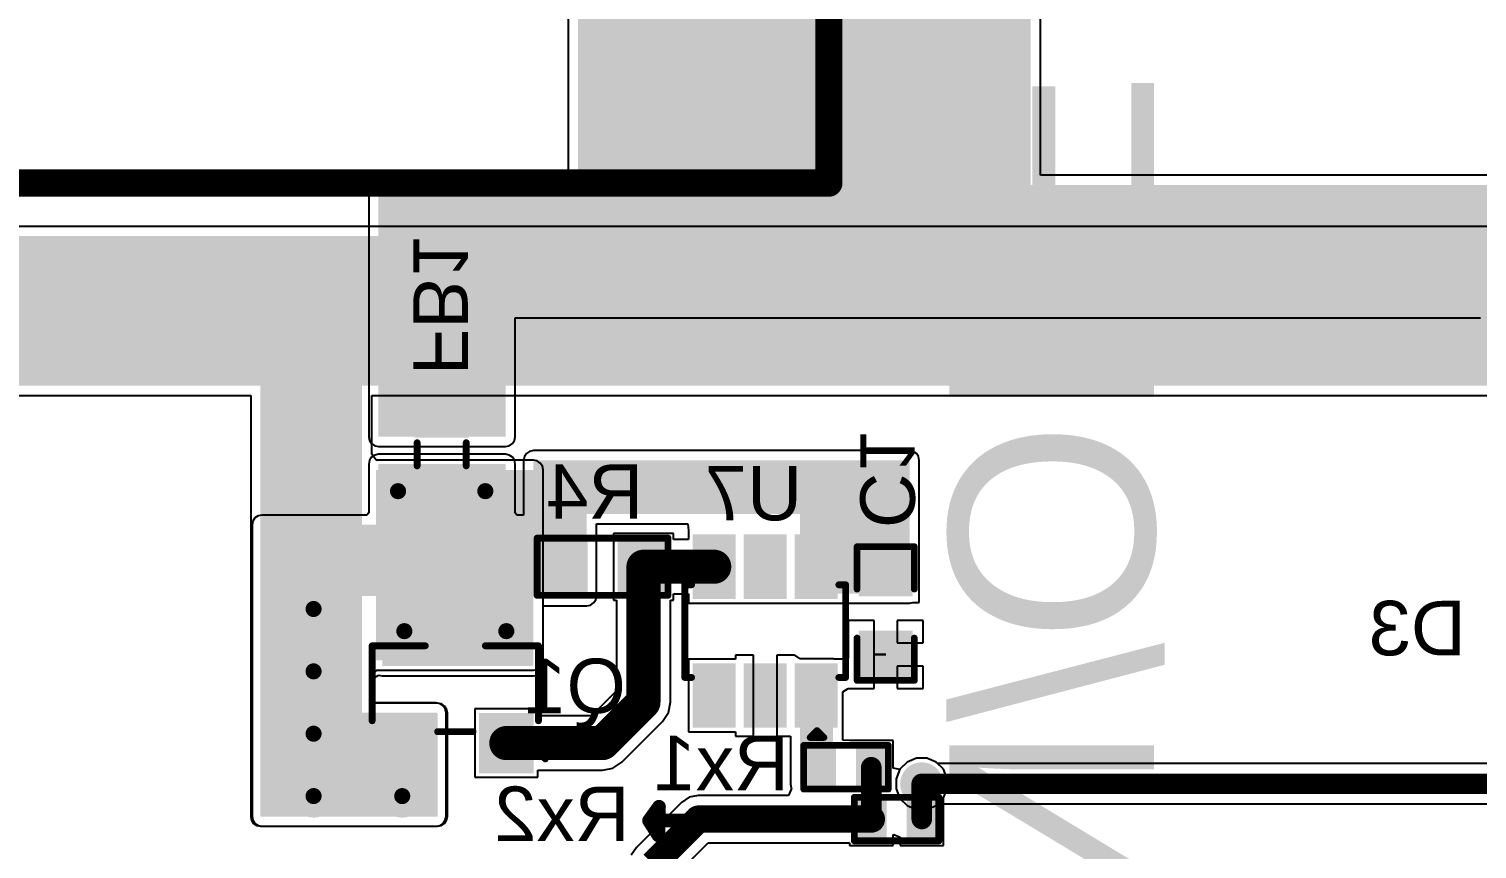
# Model space of a CAD drawing. Header units: millimetres. Extents: x -8 to 110, y -24 to 86.
# Drawn here: x 25.61 to 52.59, y -5.79 to 9.49 of the extents above; entities that cross this region are included whole.
import ezdxf

# ---------------------------------------------------------------- set-up
doc = ezdxf.new("R2010")
doc.units = ezdxf.units.MM
for name, color, linetype in [('BottomLayer', 5, 'Continuous'), ('BottomOverlay', 54, 'Continuous'), ('BottomPaste', 16, 'Continuous'), ('BottomSolder', 6, 'Continuous'), ('TopLayer', 1, 'Continuous'), ('TopSolder', 216, 'Continuous'), ('ViaHoleLayer', 16, 'Continuous')]:
    doc.layers.add(name, color=color, linetype=linetype)
doc.styles.add('Arial', font='', dxfattribs={"height": 0.2})
doc.styles.get('Arial').set_extended_font_data('Arial')

# ---------------------------------------------------------------- blocks, each defined once
blk = doc.blocks.new('R___0402_B_1')
at = {"layer": 'BottomLayer'}
for points in [[(-0.2412999999999999, 0.3174999999999999), (-0.2413000000000001, -0.3175), (-0.6985, -0.3174999999999999), (-0.6985, 0.3175)], [(0.6985, 0.3174999999999999), (0.6985, -0.3175), (0.2412999999999999, -0.3174999999999999), (0.2413000000000001, 0.3175)]]:
    blk.add_hatch(color=5, dxfattribs=at).paths.add_polyline_path(points)
at = {"layer": 'BottomPaste'}
for points in [[(-0.2412999999999999, 0.3174999999999999), (-0.2413000000000001, -0.3175), (-0.6985, -0.3174999999999999), (-0.6985, 0.3175)], [(0.6985, 0.3174999999999999), (0.6985, -0.3175), (0.2412999999999999, -0.3174999999999999), (0.2413000000000001, 0.3175)]]:
    blk.add_hatch(color=16, dxfattribs=at).paths.add_polyline_path(points)
at = {"layer": 'BottomSolder'}
for points in [[(-0.1862988399999999, 0.3725011599999999), (-0.18629884, -0.3725011600000001), (-0.75350116, -0.3725011599999999), (-0.75350116, 0.3725011600000001)], [(0.75350116, 0.3725011599999999), (0.75350116, -0.3725011600000001), (0.1862988399999999, -0.3725011599999999), (0.18629884, 0.3725011600000001)]]:
    blk.add_hatch(color=6, dxfattribs=at).paths.add_polyline_path(points)
at = {"layer": 'BottomOverlay'}
for points, const_width in [([(-0.7874, 0.4064), (0.7874, 0.4064)], 0.127), ([(-0.7874, -0.4064), (-0.7874, 0.4064)], 0.127), ([(-0.8128, 0.4318), (0.8128, 0.4318)], 0.0032258), ([(0.7874, -0.4064), (0.7874, 0.4064)], 0.127), ([(-0.7874, -0.4064), (0.7874, -0.4064)], 0.127)]:
    blk.add_lwpolyline(points, dxfattribs=dict(at, const_width=const_width))
for points, const_width in [([(-0.8191499999999999, 0.4064, 1), (-0.7556499999999999, 0.4064, 1)], 0.0635), ([(-0.8191499999999999, 0.4064, 1), (-0.7556499999999999, 0.4064, 1)], 0.0635), ([(-0.81360518, 0.4318, 1), (-0.8119948199999999, 0.4318, 1)], 0.0016129), ([(0.7556499999999999, 0.4064, 1), (0.8191499999999999, 0.4064, 1)], 0.0635), ([(0.7556499999999999, 0.4064, 1), (0.8191499999999999, 0.4064, 1)], 0.0635), ([(0.8119948199999999, 0.4318, 1), (0.81360518, 0.4318, 1)], 0.0016129), ([(-0.8191499999999999, -0.4064, 1), (-0.7556499999999999, -0.4064, 1)], 0.0635), ([(-0.8191499999999999, -0.4064, 1), (-0.7556499999999999, -0.4064, 1)], 0.0635), ([(0.7556499999999999, -0.4064, 1), (0.8191499999999999, -0.4064, 1)], 0.0635), ([(0.7556499999999999, -0.4064, 1), (0.8191499999999999, -0.4064, 1)], 0.0635)]:
    blk.add_lwpolyline(points, format="xyb", close=True, dxfattribs=dict(at, const_width=const_width))
blk = doc.blocks.new('R___0402_B_2')
at = {"layer": 'BottomLayer'}
for points in [[(-0.2413, 0.3175), (-0.2412999999999999, -0.3175), (-0.6985, -0.3175), (-0.6985, 0.3175)], [(0.6985, 0.3175), (0.6985, -0.3175), (0.2413, -0.3175), (0.2412999999999999, 0.3175)]]:
    blk.add_hatch(color=5, dxfattribs=at).paths.add_polyline_path(points)
at = {"layer": 'BottomPaste'}
for points in [[(-0.2413, 0.3175), (-0.2412999999999999, -0.3175), (-0.6985, -0.3175), (-0.6985, 0.3175)], [(0.6985, 0.3175), (0.6985, -0.3175), (0.2413, -0.3175), (0.2412999999999999, 0.3175)]]:
    blk.add_hatch(color=16, dxfattribs=at).paths.add_polyline_path(points)
at = {"layer": 'BottomSolder'}
for points in [[(-0.18629884, 0.37250116), (-0.1862988399999999, -0.37250116), (-0.75350116, -0.37250116), (-0.75350116, 0.37250116)], [(0.75350116, 0.37250116), (0.75350116, -0.37250116), (0.18629884, -0.37250116), (0.1862988399999999, 0.37250116)]]:
    blk.add_hatch(color=6, dxfattribs=at).paths.add_polyline_path(points)
at = {"layer": 'BottomOverlay'}
for points, const_width in [([(0.7874, 0.4064), (-0.7874, 0.4064)], 0.127), ([(-0.7874, 0.4064), (-0.7874, -0.4064)], 0.127), ([(0.8128, 0.4318), (-0.8128, 0.4318)], 0.0032258), ([(0.7874, 0.4064), (0.7874, -0.4064)], 0.127), ([(0.7874, -0.4064), (-0.7874, -0.4064)], 0.127)]:
    blk.add_lwpolyline(points, dxfattribs=dict(at, const_width=const_width))
for points, const_width in [([(-0.8191499999999999, 0.4064, 1), (-0.7556499999999999, 0.4064, 1)], 0.0635), ([(-0.8191499999999999, 0.4064, 1), (-0.7556499999999999, 0.4064, 1)], 0.0635), ([(-0.81360518, 0.4318, 1), (-0.8119948199999999, 0.4318, 1)], 0.0016129), ([(0.7556499999999999, 0.4064, 1), (0.8191499999999999, 0.4064, 1)], 0.0635), ([(0.7556499999999999, 0.4064, 1), (0.8191499999999999, 0.4064, 1)], 0.0635), ([(0.8119948199999999, 0.4318, 1), (0.81360518, 0.4318, 1)], 0.0016129), ([(-0.8191499999999999, -0.4064, 1), (-0.7556499999999999, -0.4064, 1)], 0.0635), ([(-0.8191499999999999, -0.4064, 1), (-0.7556499999999999, -0.4064, 1)], 0.0635), ([(0.7556499999999999, -0.4064, 1), (0.8191499999999999, -0.4064, 1)], 0.0635), ([(0.7556499999999999, -0.4064, 1), (0.8191499999999999, -0.4064, 1)], 0.0635)]:
    blk.add_lwpolyline(points, format="xyb", close=True, dxfattribs=dict(at, const_width=const_width))
blk = doc.blocks.new('TSOT_23_6_B_3')
at = {"layer": 'BottomLayer'}
for points in [[(-1.70000041, 1.25000004), (-0.69999987, 1.25000004), (-0.69999987, 0.65000124), (-1.70000041, 0.65000124)], [(0.69999987, 1.25000004), (1.70000041, 1.25000004), (1.70000041, 0.65000124), (0.69999987, 0.65000124)], [(-1.70000041, 0.2999994), (-0.69999987, 0.2999994), (-0.69999987, -0.2999994), (-1.70000041, -0.2999994)], [(0.69999987, 0.2999994), (1.70000041, 0.2999994), (1.70000041, -0.2999994), (0.69999987, -0.2999994)], [(-1.70000041, -0.65000124), (-0.69999987, -0.65000124), (-0.69999987, -1.25000004), (-1.70000041, -1.25000004)], [(0.69999987, -0.65000124), (1.70000041, -0.65000124), (1.70000041, -1.25000004), (0.69999987, -1.25000004)]]:
    blk.add_hatch(color=5, dxfattribs=at).paths.add_polyline_path(points)
at = {"layer": 'BottomPaste'}
for points in [[(-1.70000041, 1.25000004), (-0.69999987, 1.25000004), (-0.69999987, 0.65000124), (-1.70000041, 0.65000124)], [(0.69999987, 1.25000004), (1.70000041, 1.25000004), (1.70000041, 0.65000124), (0.69999987, 0.65000124)], [(-1.70000041, 0.2999994), (-0.69999987, 0.2999994), (-0.69999987, -0.2999994), (-1.70000041, -0.2999994)], [(0.69999987, 0.2999994), (1.70000041, 0.2999994), (1.70000041, -0.2999994), (0.69999987, -0.2999994)], [(-1.70000041, -0.65000124), (-0.69999987, -0.65000124), (-0.69999987, -1.25000004), (-1.70000041, -1.25000004)], [(0.69999987, -0.65000124), (1.70000041, -0.65000124), (1.70000041, -1.25000004), (0.69999987, -1.25000004)]]:
    blk.add_hatch(color=16, dxfattribs=at).paths.add_polyline_path(points)
at = {"layer": 'BottomSolder'}
for points in [[(-1.80160041, 1.35160004), (-0.5983998700000001, 1.35160004), (-0.5983998700000001, 0.54840124), (-1.80160041, 0.54840124)], [(0.5983998700000001, 1.35160004), (1.80160041, 1.35160004), (1.80160041, 0.54840124), (0.5983998700000001, 0.54840124)], [(-1.80160041, 0.4015993999999999), (-0.5983998700000001, 0.4015993999999999), (-0.5983998700000001, -0.4015993999999999), (-1.80160041, -0.4015993999999999)], [(0.5983998700000001, 0.4015993999999999), (1.80160041, 0.4015993999999999), (1.80160041, -0.4015993999999999), (0.5983998700000001, -0.4015993999999999)], [(-1.80160041, -0.54840124), (-0.5983998700000001, -0.54840124), (-0.5983998700000001, -1.35160004), (-1.80160041, -1.35160004)], [(0.5983998700000001, -0.54840124), (1.80160041, -0.54840124), (1.80160041, -1.35160004), (0.5983998700000001, -1.35160004)]]:
    blk.add_hatch(color=6, dxfattribs=at).paths.add_polyline_path(points)
at = {"layer": 'BottomOverlay', "const_width": 0.127}
for points in [[(-0.8636, 1.4986), (-0.8636, 1.3716)], [(-0.8636, 1.4986), (0.8636, 1.4986)], [(0.8636, 1.4986), (0.8636, 1.3716)], [(-1.9812, -0.8382), (-1.9812, -1.0922)], [(-1.9812, -0.8382), (-1.8542, -0.9652)], [(-1.8542, -0.9652), (-1.9812, -1.0922)], [(-0.8636, -1.3716), (-0.8636, -1.4986)], [(0.8636, -1.3716), (0.8636, -1.4986)], [(-0.8636, -1.4986), (0.8636, -1.4986)]]:
    blk.add_lwpolyline(points, dxfattribs=at)
at = {"layer": 'BottomOverlay', "const_width": 0.0635}
for points in [[(-0.8953499999999999, 1.4986, 1), (-0.83185, 1.4986, 1)], [(-0.8953499999999999, 1.4986, 1), (-0.83185, 1.4986, 1)], [(-0.8953499999999999, 1.3716, 1), (-0.83185, 1.3716, 1)], [(0.83185, 1.4986, 1), (0.8953499999999999, 1.4986, 1)], [(0.83185, 1.4986, 1), (0.8953499999999999, 1.4986, 1)], [(0.83185, 1.3716, 1), (0.8953499999999999, 1.3716, 1)], [(-2.01295, -0.8382, 1), (-1.94945, -0.8382, 1)], [(-2.01295, -0.8382, 1), (-1.94945, -0.8382, 1)], [(-2.01295, -1.0922, 1), (-1.94945, -1.0922, 1)], [(-2.01295, -1.0922, 1), (-1.94945, -1.0922, 1)], [(-1.88595, -0.9652, 1), (-1.82245, -0.9652, 1)], [(-1.88595, -0.9652, 1), (-1.82245, -0.9652, 1)], [(-0.8953499999999999, -1.3716, 1), (-0.83185, -1.3716, 1)], [(0.83185, -1.3716, 1), (0.8953499999999999, -1.3716, 1)], [(-0.8953499999999999, -1.4986, 1), (-0.83185, -1.4986, 1)], [(-0.8953499999999999, -1.4986, 1), (-0.83185, -1.4986, 1)], [(0.83185, -1.4986, 1), (0.8953499999999999, -1.4986, 1)], [(0.83185, -1.4986, 1), (0.8953499999999999, -1.4986, 1)]]:
    blk.add_lwpolyline(points, format="xyb", close=True, dxfattribs=at)
blk = doc.blocks.new('R___0603_B_19')
at = {"layer": 'BottomLayer'}
for points in [[(-1.143, -0.4445), (-1.143, 0.4445), (-0.3809999999999999, 0.4445), (-0.3809999999999999, -0.4445)], [(0.3809999999999999, -0.4445), (0.3809999999999999, 0.4445), (1.143, 0.4445), (1.143, -0.4445)]]:
    blk.add_hatch(color=5, dxfattribs=at).paths.add_polyline_path(points)
at = {"layer": 'BottomPaste'}
for points in [[(-1.143, -0.4445), (-1.143, 0.4445), (-0.3809999999999999, 0.4445), (-0.3809999999999999, -0.4445)], [(0.3809999999999999, -0.4445), (0.3809999999999999, 0.4445), (1.143, 0.4445), (1.143, -0.4445)]]:
    blk.add_hatch(color=16, dxfattribs=at).paths.add_polyline_path(points)
at = {"layer": 'BottomSolder'}
for points in [[(-1.2446, -0.5460999999999999), (-1.2446, 0.5460999999999999), (-0.2794, 0.5460999999999999), (-0.2794, -0.5460999999999999)], [(0.2794, -0.5460999999999999), (0.2794, 0.5460999999999999), (1.2446, 0.5460999999999999), (1.2446, -0.5460999999999999)]]:
    blk.add_hatch(color=6, dxfattribs=at).paths.add_polyline_path(points)
at = {"layer": 'BottomOverlay', "const_width": 0.127}
for points in [[(1.2192, 0.5334), (-1.2192, 0.5334)], [(-1.2192, 0.5334), (-1.2192, -0.5334)], [(1.2192, 0.5334), (1.2192, -0.5334)], [(1.2192, -0.5334), (-1.2192, -0.5334)]]:
    blk.add_lwpolyline(points, dxfattribs=at)
at = {"layer": 'BottomOverlay', "const_width": 0.0635}
for points in [[(-1.25095, 0.5334, 1), (-1.18745, 0.5334, 1)], [(-1.25095, 0.5334, 1), (-1.18745, 0.5334, 1)], [(1.18745, 0.5334, 1), (1.25095, 0.5334, 1)], [(1.18745, 0.5334, 1), (1.25095, 0.5334, 1)], [(-1.25095, -0.5334, 1), (-1.18745, -0.5334, 1)], [(-1.25095, -0.5334, 1), (-1.18745, -0.5334, 1)], [(1.18745, -0.5334, 1), (1.25095, -0.5334, 1)], [(1.18745, -0.5334, 1), (1.25095, -0.5334, 1)]]:
    blk.add_lwpolyline(points, format="xyb", close=True, dxfattribs=at)
blk = doc.blocks.new('SOT_23_B_24')
at = {"layer": 'BottomLayer'}
for points in [[(-1.36000109, 1.46000089), (-0.54000019, 1.46000089), (-0.54000019, 0.54000019), (-1.36000109, 0.54000019)], [(0.54000019, 1.46000089), (1.36000109, 1.46000089), (1.36000109, 0.54000019), (0.54000019, 0.54000019)], [(-0.41000045, -0.54000019), (0.41000045, -0.54000019), (0.41000045, -1.46000089), (-0.41000045, -1.46000089)]]:
    blk.add_hatch(color=5, dxfattribs=at).paths.add_polyline_path(points)
at = {"layer": 'BottomPaste'}
for points in [[(-1.36000109, 1.46000089), (-0.54000019, 1.46000089), (-0.54000019, 0.54000019), (-1.36000109, 0.54000019)], [(0.54000019, 1.46000089), (1.36000109, 1.46000089), (1.36000109, 0.54000019), (0.54000019, 0.54000019)], [(-0.41000045, -0.54000019), (0.41000045, -0.54000019), (0.41000045, -1.46000089), (-0.41000045, -1.46000089)]]:
    blk.add_hatch(color=16, dxfattribs=at).paths.add_polyline_path(points)
at = {"layer": 'BottomSolder'}
for points in [[(-1.46160109, 1.56160089), (-0.43840019, 1.56160089), (-0.43840019, 0.43840019), (-1.46160109, 0.43840019)], [(0.43840019, 1.56160089), (1.46160109, 1.56160089), (1.46160109, 0.43840019), (0.43840019, 0.43840019)], [(-0.51160045, -0.43840019), (0.51160045, -0.43840019), (0.51160045, -1.56160089), (-0.51160045, -1.56160089)]]:
    blk.add_hatch(color=6, dxfattribs=at).paths.add_polyline_path(points)
at = {"layer": 'BottomOverlay', "const_width": 0.127}
for points in [[(-1.5494, 1.1684), (-1.6764, 1.2954)], [(-1.6764, 1.2954), (-1.6764, 1.0414)], [(-1.5494, 1.1684), (-1.6764, 1.0414)], [(0.3302, 0.7874), (-0.3302, 0.7874)], [(-1.5494, 0.5841999999999999), (-1.5494, -0.8128)], [(1.5494, 0.5841999999999999), (1.5494, -0.8128)], [(-0.5588, -0.8128), (-1.5494, -0.8128)], [(1.5494, -0.8128), (0.5588, -0.8128)]]:
    blk.add_lwpolyline(points, dxfattribs=at)
at = {"layer": 'BottomOverlay', "const_width": 0.0635}
for points in [[(-1.70815, 1.2954, 1), (-1.64465, 1.2954, 1)], [(-1.70815, 1.2954, 1), (-1.64465, 1.2954, 1)], [(-1.70815, 1.0414, 1), (-1.64465, 1.0414, 1)], [(-1.70815, 1.0414, 1), (-1.64465, 1.0414, 1)], [(-1.58115, 1.1684, 1), (-1.51765, 1.1684, 1)], [(-1.58115, 1.1684, 1), (-1.51765, 1.1684, 1)], [(-0.36195, 0.7874, 1), (-0.29845, 0.7874, 1)], [(0.29845, 0.7874, 1), (0.36195, 0.7874, 1)], [(-1.58115, 0.5841999999999999, 1), (-1.51765, 0.5841999999999999, 1)], [(1.51765, 0.5841999999999999, 1), (1.58115, 0.5841999999999999, 1)], [(-1.58115, -0.8128, 1), (-1.51765, -0.8128, 1)], [(-1.58115, -0.8128, 1), (-1.51765, -0.8128, 1)], [(-0.5905499999999999, -0.8128, 1), (-0.52705, -0.8128, 1)], [(0.52705, -0.8128, 1), (0.5905499999999999, -0.8128, 1)], [(1.51765, -0.8128, 1), (1.58115, -0.8128, 1)], [(1.51765, -0.8128, 1), (1.58115, -0.8128, 1)]]:
    blk.add_lwpolyline(points, format="xyb", close=True, dxfattribs=at)
blk = doc.blocks.new('IND_0603__1608_M_______B_37')
at = {"layer": 'BottomLayer'}
for points in [[(-0.999998, 0.4000004699999999), (-0.3999992, 0.4000004699999999), (-0.3999992, -0.4000004699999999), (-0.999998, -0.4000004699999999)], [(0.40000174, 0.4000004699999999), (1.00000054, 0.4000004699999999), (1.00000054, -0.4000004699999999), (0.40000174, -0.4000004699999999)]]:
    blk.add_hatch(color=5, dxfattribs=at).paths.add_polyline_path(points)
at = {"layer": 'BottomPaste'}
for points in [[(-0.999998, 0.4000004699999999), (-0.3999992, 0.4000004699999999), (-0.3999992, -0.4000004699999999), (-0.999998, -0.4000004699999999)], [(0.40000174, 0.4000004699999999), (1.00000054, 0.4000004699999999), (1.00000054, -0.4000004699999999), (0.40000174, -0.4000004699999999)]]:
    blk.add_hatch(color=16, dxfattribs=at).paths.add_polyline_path(points)
at = {"layer": 'BottomSolder'}
for points in [[(-1.101598, 0.50160047), (-0.2983992, 0.50160047), (-0.2983992, -0.50160047), (-1.101598, -0.50160047)], [(0.29840174, 0.50160047), (1.10160054, 0.50160047), (1.10160054, -0.50160047), (0.29840174, -0.50160047)]]:
    blk.add_hatch(color=6, dxfattribs=at).paths.add_polyline_path(points)
at = {"layer": 'BottomOverlay', "const_width": 0.127}
for points in [[(0.2286, 0.4571999999999999), (-0.2032, 0.4571999999999999)], [(0.2286, -0.4571999999999999), (-0.2032, -0.4571999999999999)]]:
    blk.add_lwpolyline(points, dxfattribs=at)
at = {"layer": 'BottomOverlay', "const_width": 0.0635}
for points in [[(-0.23495, 0.4571999999999999, 1), (-0.17145, 0.4571999999999999, 1)], [(0.19685, 0.4571999999999999, 1), (0.26035, 0.4571999999999999, 1)], [(-0.23495, -0.4571999999999999, 1), (-0.17145, -0.4571999999999999, 1)], [(0.19685, -0.4571999999999999, 1), (0.26035, -0.4571999999999999, 1)]]:
    blk.add_lwpolyline(points, format="xyb", close=True, dxfattribs=at)
blk = doc.blocks.new('C___0603_B_63')
at = {"layer": 'BottomLayer'}
for points in [[(-1.143, -0.4445), (-1.143, 0.4445), (-0.3809999999999999, 0.4445), (-0.3809999999999999, -0.4445)], [(0.3809999999999999, -0.4445), (0.3809999999999999, 0.4445), (1.143, 0.4445), (1.143, -0.4445)]]:
    blk.add_hatch(color=5, dxfattribs=at).paths.add_polyline_path(points)
at = {"layer": 'BottomPaste'}
for points in [[(-1.143, -0.4445), (-1.143, 0.4445), (-0.3809999999999999, 0.4445), (-0.3809999999999999, -0.4445)], [(0.3809999999999999, -0.4445), (0.3809999999999999, 0.4445), (1.143, 0.4445), (1.143, -0.4445)]]:
    blk.add_hatch(color=16, dxfattribs=at).paths.add_polyline_path(points)
at = {"layer": 'BottomSolder'}
for points in [[(-1.20299988, -0.50449988), (-1.20299988, 0.50449988), (-0.3210001199999999, 0.50449988), (-0.3210001199999999, -0.50449988)], [(0.3210001199999999, -0.50449988), (0.3210001199999999, 0.50449988), (1.20299988, 0.50449988), (1.20299988, -0.50449988)]]:
    blk.add_hatch(color=6, dxfattribs=at).paths.add_polyline_path(points)
at = {"layer": 'BottomOverlay', "const_width": 0.127}
for points in [[(-1.2446, 0.5334), (-0.4571999999999999, 0.5334)], [(-1.2446, 0.5334), (-1.2446, -0.5334)], [(0.4571999999999999, 0.5334), (1.2446, 0.5334)], [(1.2446, 0.5334), (1.2446, -0.5334)], [(-1.2446, -0.5334), (-0.4571999999999999, -0.5334)], [(0.4571999999999999, -0.5334), (1.2446, -0.5334)]]:
    blk.add_lwpolyline(points, dxfattribs=at)
at = {"layer": 'BottomOverlay', "const_width": 0.0635}
for points in [[(-1.27635, 0.5334, 1), (-1.21285, 0.5334, 1)], [(-1.27635, 0.5334, 1), (-1.21285, 0.5334, 1)], [(-0.4889499999999999, 0.5334, 1), (-0.42545, 0.5334, 1)], [(0.42545, 0.5334, 1), (0.4889499999999999, 0.5334, 1)], [(1.21285, 0.5334, 1), (1.27635, 0.5334, 1)], [(1.21285, 0.5334, 1), (1.27635, 0.5334, 1)], [(-1.27635, -0.5334, 1), (-1.21285, -0.5334, 1)], [(-1.27635, -0.5334, 1), (-1.21285, -0.5334, 1)], [(-0.4889499999999999, -0.5334, 1), (-0.42545, -0.5334, 1)], [(0.42545, -0.5334, 1), (0.4889499999999999, -0.5334, 1)], [(1.21285, -0.5334, 1), (1.27635, -0.5334, 1)], [(1.21285, -0.5334, 1), (1.27635, -0.5334, 1)]]:
    blk.add_lwpolyline(points, format="xyb", close=True, dxfattribs=at)

msp = doc.modelspace()

# ---------------------------------------------------------------- hatches: boundary and pattern name
at = {"layer": 'BottomLayer'}
for points in [[(35.83814777999999, 5.1372008), (44.27094777999999, 5.1372008), (44.27094777999999, 12.2428), (35.83814777999999, 12.2428)], [(32.11975288, 1.89464442), (34.48734784, 1.89464442), (34.48734784, 6.584998259999999), (32.11975288, 6.584998259999999)], [(32.12974778, 4.2926), (55.93803137999999, 4.2926), (55.93803137999999, 6.5850008), (32.12974778, 6.5850008)], [(32.11975288, 0.47453804), (34.48734784, 0.47453804), (34.48734784, 1.38731752), (32.11975288, 1.38731752)], [(35.00595996, 0.45420026), (42.014267, 0.45420026), (42.014267, 1.4551533), (35.00595996, 1.4551533)], [(35.00595996, -0.9714991999999999), (35.99983656, -0.9714991999999999), (35.99983656, 1.45515076), (35.00595996, 1.45515076)], [(39.97527438, -1.02700074), (42.01426954, -1.02700074), (42.01426954, 1.4551533), (39.97527438, 1.4551533)], [(29.9466, -5.1816), (31.81581648, -5.1816), (31.81581648, 0.254), (29.9466, 0.254)], [(30.3784, -1.0730992), (35.99983656, -1.0730992), (35.99983656, 0.254), (30.3784, 0.254)], [(32.19234608, -2.37911132), (35.00595996, -2.37911132), (35.00595996, -1.26198376), (32.19234608, -1.26198376)], [(39.97527438, -4.57975716), (40.58943114, -4.57975716), (40.58943114, -2.42700048), (39.97527438, -2.42700048)], [(30.3784, -5.1816), (33.19779999999999, -5.1816), (33.19779999999999, -3.24628764), (30.3784, -3.24628764)]]:
    msp.add_hatch(color=5, dxfattribs=at).paths.add_polyline_path(points)
h = msp.add_hatch(color=5, dxfattribs=at)
edge = h.paths.add_edge_path()
edge.add_arc((32.48534778, 0.8811996599999999), 0.2999994, 0, 360)
h = msp.add_hatch(color=5, dxfattribs=at)
edge = h.paths.add_edge_path()
edge.add_arc((34.11092238, 0.8811996599999999), 0.2999994, 0, 360)
h = msp.add_hatch(color=5, dxfattribs=at)
edge = h.paths.add_edge_path()
edge.add_arc((30.9118, -1.31440428), 0.2999994, 0, 360)
h = msp.add_hatch(color=5, dxfattribs=at)
edge = h.paths.add_edge_path()
edge.add_arc((32.6023478, -1.72699934), 0.2999994, 0, 360)
h = msp.add_hatch(color=5, dxfattribs=at)
edge = h.paths.add_edge_path()
edge.add_arc((34.50234907999999, -1.72699934), 0.2999994, 0, 360)
h = msp.add_hatch(color=5, dxfattribs=at)
edge = h.paths.add_edge_path()
edge.add_arc((30.9118, -2.47646952), 0.2999994, 0, 360)
h = msp.add_hatch(color=5, dxfattribs=at)
edge = h.paths.add_edge_path()
edge.add_arc((30.9118, -3.63853476), 0.2999994, 0, 360)
h = msp.add_hatch(color=5, dxfattribs=at)
edge = h.paths.add_edge_path()
edge.add_arc((42.2402, -4.571999999999999), 0.2999994, 0, 360)
h = msp.add_hatch(color=5, dxfattribs=at)
edge = h.paths.add_edge_path()
edge.add_arc((30.9118, -4.8006), 0.2999994, 0, 360)
h = msp.add_hatch(color=5, dxfattribs=at)
edge = h.paths.add_edge_path()
edge.add_arc((32.5628, -4.8006), 0.2999994, 0, 360)
at = {"layer": 'BottomSolder'}
h = msp.add_hatch(color=6, dxfattribs=at)
edge = h.paths.add_edge_path()
edge.add_arc((32.48534778, 0.8811996599999999), 0.4015993999999999, 0, 360)
h = msp.add_hatch(color=6, dxfattribs=at)
edge = h.paths.add_edge_path()
edge.add_arc((34.11092238, 0.8811996599999999), 0.4015993999999999, 0, 360)
h = msp.add_hatch(color=6, dxfattribs=at)
edge = h.paths.add_edge_path()
edge.add_arc((30.9118, -1.31440428), 0.4015993999999999, 0, 360)
h = msp.add_hatch(color=6, dxfattribs=at)
edge = h.paths.add_edge_path()
edge.add_arc((32.6023478, -1.72699934), 0.4015993999999999, 0, 360)
h = msp.add_hatch(color=6, dxfattribs=at)
edge = h.paths.add_edge_path()
edge.add_arc((34.50234907999999, -1.72699934), 0.4015993999999999, 0, 360)
h = msp.add_hatch(color=6, dxfattribs=at)
edge = h.paths.add_edge_path()
edge.add_arc((30.9118, -2.47646952), 0.4015993999999999, 0, 360)
h = msp.add_hatch(color=6, dxfattribs=at)
edge = h.paths.add_edge_path()
edge.add_arc((30.9118, -3.63853476), 0.4015993999999999, 0, 360)
h = msp.add_hatch(color=6, dxfattribs=at)
edge = h.paths.add_edge_path()
edge.add_arc((42.2402, -4.571999999999999), 0.4015993999999999, 0, 360)
h = msp.add_hatch(color=6, dxfattribs=at)
edge = h.paths.add_edge_path()
edge.add_arc((30.9118, -4.8006), 0.4015993999999999, 0, 360)
h = msp.add_hatch(color=6, dxfattribs=at)
edge = h.paths.add_edge_path()
edge.add_arc((32.5628, -4.8006), 0.4015993999999999, 0, 360)
at = {"layer": 'TopLayer'}
for points in [[(13.51633822, 2.8448), (62.96659745999999, 2.8448), (62.96659745999999, 5.63457852), (13.51633822, 5.63457852)], [(29.9212, -5.1816), (31.81581648, -5.1816), (31.81581648, 5.6198008), (29.9212, 5.6198008)], [(32.07516826, -2.27300028), (35.00595742, -2.27300028), (35.00595742, 1.2764008), (32.07516826, 1.2764008)], [(31.623, -5.1816), (33.2232, -5.1816), (33.2232, -3.2512), (31.623, -3.2512)]]:
    msp.add_hatch(color=1, dxfattribs=at).paths.add_polyline_path(points)
h = msp.add_hatch(color=1, dxfattribs=at)
edge = h.paths.add_edge_path()
edge.add_arc((32.48534778, 0.8811996599999999), 0.2999994, 0, 360)
h = msp.add_hatch(color=1, dxfattribs=at)
edge = h.paths.add_edge_path()
edge.add_arc((34.11092238, 0.8811996599999999), 0.2999994, 0, 360)
h = msp.add_hatch(color=1, dxfattribs=at)
edge = h.paths.add_edge_path()
edge.add_arc((30.9118, -1.31440428), 0.2999994, 0, 360)
h = msp.add_hatch(color=1, dxfattribs=at)
edge = h.paths.add_edge_path()
edge.add_arc((32.6023478, -1.72699934), 0.2999994, 0, 360)
h = msp.add_hatch(color=1, dxfattribs=at)
edge = h.paths.add_edge_path()
edge.add_arc((34.50234907999999, -1.72699934), 0.2999994, 0, 360)
h = msp.add_hatch(color=1, dxfattribs=at)
edge = h.paths.add_edge_path()
edge.add_arc((30.9118, -2.47646952), 0.2999994, 0, 360)
h = msp.add_hatch(color=1, dxfattribs=at)
edge = h.paths.add_edge_path()
edge.add_arc((30.9118, -3.63853476), 0.2999994, 0, 360)
h = msp.add_hatch(color=1, dxfattribs=at)
edge = h.paths.add_edge_path()
edge.add_arc((42.2402, -4.571999999999999), 0.2999994, 0, 360)
h = msp.add_hatch(color=1, dxfattribs=at)
edge = h.paths.add_edge_path()
edge.add_arc((30.9118, -4.8006), 0.2999994, 0, 360)
h = msp.add_hatch(color=1, dxfattribs=at)
edge = h.paths.add_edge_path()
edge.add_arc((32.5628, -4.8006), 0.2999994, 0, 360)
at = {"layer": 'TopSolder'}
h = msp.add_hatch(color=216, dxfattribs=at)
edge = h.paths.add_edge_path()
edge.add_arc((32.48534778, 0.8811996599999999), 0.4015993999999999, 0, 360)
h = msp.add_hatch(color=216, dxfattribs=at)
edge = h.paths.add_edge_path()
edge.add_arc((34.11092238, 0.8811996599999999), 0.4015993999999999, 0, 360)
h = msp.add_hatch(color=216, dxfattribs=at)
edge = h.paths.add_edge_path()
edge.add_arc((30.9118, -1.31440428), 0.4015993999999999, 0, 360)
h = msp.add_hatch(color=216, dxfattribs=at)
edge = h.paths.add_edge_path()
edge.add_arc((32.6023478, -1.72699934), 0.4015993999999999, 0, 360)
h = msp.add_hatch(color=216, dxfattribs=at)
edge = h.paths.add_edge_path()
edge.add_arc((34.50234907999999, -1.72699934), 0.4015993999999999, 0, 360)
h = msp.add_hatch(color=216, dxfattribs=at)
edge = h.paths.add_edge_path()
edge.add_arc((30.9118, -2.47646952), 0.4015993999999999, 0, 360)
h = msp.add_hatch(color=216, dxfattribs=at)
edge = h.paths.add_edge_path()
edge.add_arc((30.9118, -3.63853476), 0.4015993999999999, 0, 360)
h = msp.add_hatch(color=216, dxfattribs=at)
edge = h.paths.add_edge_path()
edge.add_arc((42.2402, -4.571999999999999), 0.4015993999999999, 0, 360)
h = msp.add_hatch(color=216, dxfattribs=at)
edge = h.paths.add_edge_path()
edge.add_arc((30.9118, -4.8006), 0.4015993999999999, 0, 360)
h = msp.add_hatch(color=216, dxfattribs=at)
edge = h.paths.add_edge_path()
edge.add_arc((32.5628, -4.8006), 0.4015993999999999, 0, 360)
at = {"layer": 'ViaHoleLayer'}
h = msp.add_hatch(color=16, dxfattribs=at)
edge = h.paths.add_edge_path()
edge.add_arc((32.48534778, 0.8811996599999999), 0.1499997, 0, 360)
h = msp.add_hatch(color=16, dxfattribs=at)
edge = h.paths.add_edge_path()
edge.add_arc((34.11092238, 0.8811996599999999), 0.1499997, 0, 360)
h = msp.add_hatch(color=16, dxfattribs=at)
edge = h.paths.add_edge_path()
edge.add_arc((30.9118, -1.31440428), 0.1499997, 0, 360)
h = msp.add_hatch(color=16, dxfattribs=at)
edge = h.paths.add_edge_path()
edge.add_arc((32.6023478, -1.72699934), 0.1499997, 0, 360)
h = msp.add_hatch(color=16, dxfattribs=at)
edge = h.paths.add_edge_path()
edge.add_arc((34.50234907999999, -1.72699934), 0.1499997, 0, 360)
h = msp.add_hatch(color=16, dxfattribs=at)
edge = h.paths.add_edge_path()
edge.add_arc((30.9118, -2.47646952), 0.1499997, 0, 360)
h = msp.add_hatch(color=16, dxfattribs=at)
edge = h.paths.add_edge_path()
edge.add_arc((30.9118, -3.63853476), 0.1499997, 0, 360)
h = msp.add_hatch(color=16, dxfattribs=at)
edge = h.paths.add_edge_path()
edge.add_arc((42.2402, -4.571999999999999), 0.1499997, 0, 360)
h = msp.add_hatch(color=16, dxfattribs=at)
edge = h.paths.add_edge_path()
edge.add_arc((30.9118, -4.8006), 0.1499997, 0, 360)
h = msp.add_hatch(color=16, dxfattribs=at)
edge = h.paths.add_edge_path()
edge.add_arc((32.5628, -4.8006), 0.1499997, 0, 360)

# ---------------------------------------------------------------- linework, layer by layer
at = {"layer": 'BottomLayer'}
for p, q in [((35.65686544, 12.2428), (35.65686544, 6.76628314)), ((44.45223012, 6.76628314), (44.45223012, 12.2428)), ((32.05038039999999, 6.752483320000001), (31.9915667, 6.71318698)), ((32.11975288, 6.76628314), (32.05038039999999, 6.752483320000001)), ((35.65686544, 6.76628314), (32.11975288, 6.76628314)), ((55.93803392, 6.76628314), (44.45223012, 6.76628314)), ((31.95227036, 6.654373280000001), (31.93847054, 6.5850008)), ((31.93847054, 6.5850008), (31.93847054, 1.89464442)), ((31.9915667, 6.71318698), (31.95227036, 6.654373280000001)), ((34.66863272, 1.89464442), (34.66863272, 4.11131766)), ((34.66863272, 4.11131766), (52.64946543999999, 4.11131766)), ((31.93847054, 1.89464442), (31.95227036, 1.82527194)), ((34.6548329, 1.82527194), (34.66863272, 1.89464442)), ((31.95227036, 1.82527194), (31.9915667, 1.76645824)), ((31.9915667, 1.76645824), (32.05038039999999, 1.7271619)), ((32.05038039999999, 1.7271619), (32.11975288, 1.71336208)), ((32.11975288, 1.71336208), (34.48735038, 1.71336208)), ((34.48735038, 1.71336208), (34.55672285999999, 1.7271619)), ((34.55672285999999, 1.7271619), (34.61553656, 1.76645824)), ((34.61553656, 1.76645824), (34.6548329, 1.82527194)), ((34.93658747999999, 1.62263582), (34.87777378, 1.58333948)), ((35.00595996, 1.63643564), (34.93658747999999, 1.62263582)), ((42.01426954, 1.63643564), (35.00595996, 1.63643564)), ((42.08364202, 1.62263582), (42.01426954, 1.63643564)), ((42.14245572, 1.58333948), (42.08364202, 1.62263582)), ((31.95227036, 1.45669), (31.93847054, 1.38731752)), ((31.93847054, 1.38731752), (31.93847054, 0.47454058)), ((31.9915667, 1.5155037), (31.95227036, 1.45669)), ((32.05038039999999, 1.55480004), (31.9915667, 1.5155037)), ((32.11975288, 1.56859986), (32.05038039999999, 1.55480004)), ((34.48735038, 1.56859986), (32.11975288, 1.56859986)), ((34.55672285999999, 1.55480004), (34.48735038, 1.56859986)), ((34.61553656, 1.5155037), (34.55672285999999, 1.55480004)), ((34.6548329, 1.45669), (34.61553656, 1.5155037)), ((34.66863272, 1.38731752), (34.6548329, 1.45669)), ((34.66863272, 0.47454058), (34.66863272, 1.38731752)), ((34.83847744, 1.52452578), (34.82467762, 1.4551533)), ((34.82467762, 1.4551533), (34.82467762, 0.4352823399999999)), ((34.87777378, 1.58333948), (34.83847744, 1.52452578)), ((42.18175206, 1.52452578), (42.14245572, 1.58333948)), ((42.19555188, 1.4551533), (42.18175206, 1.52452578)), ((42.19555188, -1.02700074), (42.19555188, 1.4551533)), ((29.77911748, 0.32337248), (29.76531766, 0.254)), ((29.81841382, 0.38218618), (29.77911748, 0.32337248)), ((29.87722751999999, 0.42148252), (29.81841382, 0.38218618)), ((29.9466, 0.4352823399999999), (29.87722751999999, 0.42148252)), ((31.90625318, 0.4352823399999999), (29.9466, 0.4352823399999999)), ((31.93847054, 0.47454058), (31.90625318, 0.4352823399999999)), ((34.70085008, 0.4352823399999999), (34.66863272, 0.47454058)), ((34.82467762, 0.4352823399999999), (34.70085008, 0.4352823399999999)), ((36.18112144, -1.0730992), (36.18112144, 0.27291792)), ((36.18112144, 0.27291792), (37.88568496, 0.27291792)), ((37.88568496, 0.27291792), (37.89747056, 0.15079726)), ((29.76531766, 0.254), (29.76531766, -5.1816)), ((37.61614778, 0.09530079999999999), (36.49854778, 0.09530079999999999)), ((36.49854778, 0.09530079999999999), (36.49854778, -1.1492992)), ((37.61614778, -0.0219964), (37.61614778, 0.09530079999999999)), ((37.89747056, 0.15079726), (37.8974731, 0.15079726)), ((37.8974731, 0.15079726), (37.8974731, -0.0219964)), ((37.8974731, -0.0219964), (37.61614778, -0.0219964)), ((36.16732162, -1.14247168), (36.18112144, -1.0730992)), ((37.61614778, -1.1492992), (37.61614778, -1.032002)), ((37.61614778, -1.032002), (37.8974731, -1.032002)), ((37.8974731, -1.032002), (37.8974731, -1.2047982)), ((42.19206953999999, -1.04450642), (42.19555188, -1.02700074)), ((42.19206953999999, -1.19595392), (42.19206953999999, -1.04450642)), ((35.1872423, -1.2619863), (35.19348308, -1.25438154)), ((35.1872423, -2.37911132), (35.1872423, -1.2619863)), ((35.19348308, -1.25438154), (35.9998391, -1.25438154)), ((35.9998391, -1.25438154), (36.06921158, -1.24058172)), ((36.06921158, -1.24058172), (36.12802528, -1.20128538)), ((36.12802528, -1.20128538), (36.16732162, -1.14247168)), ((36.49854778, -1.1492992), (36.55234498, -1.1492992)), ((36.55234498, -1.1492992), (36.55234498, -2.84182058)), ((37.56235058, -3.05099974), (37.56235058, -1.1492992)), ((37.56235058, -1.1492992), (37.61614778, -1.1492992)), ((37.8974731, -1.2047982), (39.957756, -1.2047982)), ((39.957756, -1.2047982), (39.97527438, -1.20828308)), ((39.97527438, -1.20828308), (42.01426954, -1.20828308)), ((42.01426954, -1.20828308), (42.07624808, -1.19595392)), ((42.07624808, -1.19595392), (42.19206953999999, -1.19595392)), ((41.35386954, -1.52615392), (40.87126954, -1.52615392)), ((40.87126954, -1.52615392), (40.87126954, -2.22794576)), ((41.35386954, -2.16115392), (41.35386954, -1.52615392)), ((42.26826954, -1.52615392), (41.78566954, -1.52615392)), ((41.78566954, -1.52615392), (41.78566954, -1.94525392)), ((42.26826954, -1.94525392), (42.26826954, -1.52615392)), ((41.78566954, -1.94525392), (42.26826954, -1.94525392)), ((35.17344248, -2.4484838), (35.1872423, -2.37911132)), ((38.77127374, -2.24920048), (37.8974731, -2.24920048)), ((37.8974731, -2.24920048), (37.8974731, -3.60479848)), ((39.10937314, -2.17300048), (38.77127374, -2.17300048)), ((38.77127374, -2.17300048), (38.77127374, -2.24920048)), ((39.10937314, -2.92699948), (39.10937314, -2.17300048)), ((39.87927254, -2.17300048), (39.54117314, -2.17300048)), ((39.54117314, -2.17300048), (39.54117314, -2.92699948)), ((39.97527692, -2.2457156), (39.87927254, -2.17299794)), ((39.87927254, -2.17299794), (39.87927254, -2.17300048)), ((40.58943114, -2.2457156), (39.97527692, -2.2457156)), ((40.60694952, -2.24920048), (40.58943114, -2.2457156)), ((40.74426699999999, -2.24920048), (40.60694952, -2.24920048)), ((40.75307318, -2.24919794), (40.74426699999999, -2.24920048)), ((40.87126954, -2.22794576), (40.75307318, -2.24919794)), ((41.35386954, -2.79615392), (41.35386954, -2.16115392)), ((41.35386954, -2.16115392), (41.56976954, -2.16115392)), ((41.56976954, -2.16115392), (41.35386954, -2.16115392)), ((41.56976954, -2.16115392), (41.56976954, -2.16115392)), ((42.26826954, -2.37705392), (41.78566954, -2.37705392)), ((41.78566954, -2.37705392), (41.78566954, -2.79615392)), ((42.26826954, -2.79615392), (42.26826954, -2.37705392)), ((31.99709881999999, -2.61523226), (32.12297614, -2.54659384)), ((31.99709881999999, -3.0650053), (31.99709881999999, -2.61523226)), ((32.12297614, -2.54659384), (32.19234608, -2.56039366)), ((32.19234608, -2.56039366), (35.00595996, -2.56039366)), ((35.00595996, -2.56039366), (35.07533244, -2.54659384)), ((35.07533244, -2.54659384), (35.13414614, -2.5072975)), ((35.13414614, -2.5072975), (35.17344248, -2.4484838)), ((36.55234498, -2.84182058), (36.08616862, -3.30799694)), ((39.10937314, -3.68099848), (39.10937314, -2.92699948)), ((39.54117314, -2.92699948), (39.54117314, -3.68099848)), ((40.77071348, -2.85999682), (40.87126954, -2.79615646)), ((40.77071348, -3.75854722), (40.77071348, -2.85999682)), ((40.87126954, -2.79615646), (40.89771602, -2.79615392)), ((40.89771602, -2.79615392), (41.35386954, -2.79615392)), ((41.78566954, -2.79615392), (42.26826954, -2.79615392)), ((33.19779999999999, -3.0650053), (31.99709881999999, -3.0650053)), ((33.26717248, -3.07880512), (33.19779999999999, -3.0650053)), ((33.32598618, -3.11810146), (33.26717248, -3.07880512)), ((33.36528252, -3.17691516), (33.32598618, -3.11810146)), ((33.37908234, -3.24628764), (33.36528252, -3.17691516)), ((35.09014826, -3.17520066), (33.9145499, -3.17520066)), ((33.9145499, -3.17520066), (33.9145499, -4.45079882)), ((35.09014826, -3.30799694), (35.09014826, -3.17520066)), ((37.52391022, -3.24425564), (37.56235058, -3.05099974)), ((33.37908234, -5.1816), (33.37908234, -3.24628764)), ((36.08616862, -3.30799694), (35.09014826, -3.30799694)), ((36.65243876, -4.17009072), (37.41443876, -3.40809072)), ((37.41443876, -3.40809072), (37.52391022, -3.24425564)), ((37.8974731, -3.60479848), (38.77127374, -3.60479848)), ((38.77127374, -3.60479848), (38.77127374, -3.68099848)), ((38.77127374, -3.68099848), (39.10937314, -3.68099848)), ((39.54117314, -3.68099848), (39.79399204, -3.68099848)), ((39.79399204, -3.68099848), (39.79399204, -4.57975716)), ((40.89423114, -3.76695462), (40.77071348, -3.75854722)), ((40.89771602, -3.76695716), (40.89423114, -3.76695462)), ((41.70703114, -3.76695716), (40.89771602, -3.76695716)), ((41.70703114, -4.27876462), (41.70703114, -3.76695716)), ((36.29534777999999, -4.318002539999999), (36.48860368, -4.279562179999999)), ((36.48860368, -4.279562179999999), (36.65243876, -4.17009072)), ((41.83403114, -4.30402492), (41.70703114, -4.27876462)), ((41.83514112, -4.30134776), (41.83403114, -4.30402492)), ((41.96954776, -4.16694112), (41.83514112, -4.30134776)), ((42.14516082, -4.0942006), (41.96954776, -4.16694112)), ((42.33523917999999, -4.0942006), (42.14516082, -4.0942006)), ((42.51085224, -4.16694112), (42.33523917999999, -4.0942006)), ((42.64525888, -4.30134776), (42.51085224, -4.16694112)), ((42.7179994, -4.47696082), (42.64525888, -4.30134776)), ((33.9145499, -4.45079882), (35.09014826, -4.45079882)), ((35.09014826, -4.45079882), (35.09014826, -4.318002539999999)), ((35.09014826, -4.318002539999999), (36.29534777999999, -4.318002539999999)), ((39.79399204, -4.57975716), (39.80779185999999, -4.64912964)), ((42.7179994, -4.66703918), (42.7179994, -4.47696082)), ((37.90909106, -4.822167139999999), (37.76625924, -4.917605099999999)), ((38.07756926, -4.788656919999999), (37.90909106, -4.822167139999999)), ((39.75669214, -4.788656919999999), (38.07756926, -4.788656919999999)), ((39.81616116, -4.66165692), (39.75669214, -4.788656919999999)), ((39.80779185999999, -4.64912964), (39.81616116, -4.66165692)), ((42.64965562, -4.83203758), (42.7179994, -4.66703918)), ((42.64965562, -5.724215119999999), (42.64965562, -4.83203758)), ((37.76625924, -4.917605099999999), (36.92508998, -5.758774359999999)), ((29.76531766, -5.1816), (29.77911748, -5.25097248)), ((29.77911748, -5.25097248), (29.81841382, -5.30978618)), ((29.81841382, -5.30978618), (29.87722751999999, -5.34908252)), ((29.87722751999999, -5.34908252), (29.9466, -5.36288234)), ((29.9466, -5.36288234), (33.19779999999999, -5.36288234)), ((33.19779999999999, -5.36288234), (33.26717248, -5.34908252)), ((33.26717248, -5.34908252), (33.32598618, -5.30978618)), ((33.32598618, -5.30978618), (33.36528252, -5.25097248)), ((33.36528252, -5.25097248), (33.37908234, -5.1816)), ((41.70985562, -5.5251604), (41.72092748, -5.51526456)), ((41.70985562, -5.724215119999999), (41.70985562, -5.5251604)), ((41.72092748, -5.51526456), (41.83685562, -5.567131359999999)), ((41.83685562, -5.567131359999999), (41.83685562, -5.724215119999999)), ((36.92508998, -5.758774359999999), (36.82965456, -5.901603639999999)), ((37.6766582, -6.252446219999999), (38.2599311, -5.66917332)), ((38.2599311, -5.66917332), (40.89705562, -5.66917332)), ((40.89705562, -5.66917332), (40.89705562, -5.724215119999999)), ((40.89705562, -5.724215119999999), (41.70985562, -5.724215119999999)), ((41.83685562, -5.724215119999999), (42.64965562, -5.724215119999999))]:
    msp.add_line(p, q, dxfattribs=at)
for points, const_width in [([(37.05734777999999, -3.05099974), (37.05734777999999, -0.5269992)], 0.635), ([(37.05734777999999, -0.5269992), (38.3752725, -0.5269992)], 0.635), ([(36.29534777999999, -3.81299974), (37.05734777999999, -3.05099974)], 0.635), ([(34.50234907999999, -3.81299974), (36.29534777999999, -3.81299974)], 0.635), ([(41.30063114, -4.26225716), (41.30204337999999, -4.2636694)], 0.3809999999999999), ([(41.30204337999999, -5.227502879999999), (41.30204337999999, -4.2636694)], 0.3809999999999999), ([(42.2402, -5.225859499999999), (42.2402, -4.571999999999999)], 0.3809999999999999), ([(37.2364, -6.070084379999999), (38.07756926, -5.22891512)], 0.508), ([(38.07756926, -5.22891512), (41.30345561999999, -5.22891512)], 0.508), ([(41.30204337999999, -5.227502879999999), (41.30345561999999, -5.22891512)], 0.3809999999999999), ([(42.2402, -5.225859499999999), (42.24325562, -5.22891512)], 0.3809999999999999)]:
    msp.add_lwpolyline(points, dxfattribs=dict(at, const_width=const_width))
for points, const_width in [([(36.89859778, -0.5269992, 1), (37.21609778, -0.5269992, 1)], 0.3175), ([(36.89859778, -0.5269992, 1), (37.21609778, -0.5269992, 1)], 0.3175), ([(38.2165225, -0.5269992, 1), (38.5340225, -0.5269992, 1)], 0.3175), ([(36.89859778, -3.05099974, 1), (37.21609778, -3.05099974, 1)], 0.3175), ([(36.89859778, -3.05099974, 1), (37.21609778, -3.05099974, 1)], 0.3175), ([(34.34359908, -3.81299974, 1), (34.66109908, -3.81299974, 1)], 0.3175), ([(36.13659778, -3.81299974, 1), (36.45409778, -3.81299974, 1)], 0.3175), ([(36.13659778, -3.81299974, 1), (36.45409778, -3.81299974, 1)], 0.3175), ([(41.20538114, -4.26225716, 1), (41.39588114, -4.26225716, 1)], 0.1905), ([(41.20679338, -4.2636694, 1), (41.39729338, -4.2636694, 1)], 0.1905), ([(41.20679338, -4.2636694, 1), (41.39729338, -4.2636694, 1)], 0.1905), ([(42.14494999999999, -4.571999999999999, 1), (42.33544999999999, -4.571999999999999, 1)], 0.1905), ([(37.95056926, -5.22891512, 1), (38.20456926, -5.22891512, 1)], 0.254), ([(37.95056926, -5.22891512, 1), (38.20456926, -5.22891512, 1)], 0.254), ([(41.17645562, -5.22891512, 1), (41.43045562, -5.22891512, 1)], 0.254), ([(41.20679338, -5.227502879999999, 1), (41.39729338, -5.227502879999999, 1)], 0.1905), ([(41.20679338, -5.227502879999999, 1), (41.39729338, -5.227502879999999, 1)], 0.1905), ([(41.20820562, -5.22891512, 1), (41.39870562, -5.22891512, 1)], 0.1905), ([(42.14494999999999, -5.225859499999999, 1), (42.33544999999999, -5.225859499999999, 1)], 0.1905), ([(42.14494999999999, -5.225859499999999, 1), (42.33544999999999, -5.225859499999999, 1)], 0.1905), ([(42.14800562, -5.22891512, 1), (42.33850562, -5.22891512, 1)], 0.1905)]:
    msp.add_lwpolyline(points, format="xyb", close=True, dxfattribs=dict(at, const_width=const_width))
at = {"layer": 'BottomOverlay'}
for points, const_width in [([(40.5105489, 6.6210434), (40.5105489, 41.62104452)], 0.508), ([(5.51054778, 6.6210434), (40.5105489, 6.6210434)], 0.508), ([(37.1602, -5.2578), (37.34718972, -4.998537119999999)], 0.254), ([(37.33642519999999, -5.53320458), (37.34718972, -4.998537119999999)], 0.254), ([(37.1602, -5.2578), (37.33642519999999, -5.53320458)], 0.254), ([(37.1602, -5.2578), (40.69687314, -5.2578)], 0.254)]:
    msp.add_lwpolyline(points, dxfattribs=dict(at, const_width=const_width))
for points, const_width in [([(40.38354889999999, 6.6210434, 1), (40.6375489, 6.6210434, 1)], 0.254), ([(40.38354889999999, 6.6210434, 1), (40.6375489, 6.6210434, 1)], 0.254), ([(37.28368972, -4.998537119999999, 1), (37.41068972, -4.998537119999999, 1)], 0.127), ([(37.28368972, -4.998537119999999, 1), (37.41068972, -4.998537119999999, 1)], 0.127), ([(37.0967, -5.2578, 1), (37.2237, -5.2578, 1)], 0.127), ([(37.0967, -5.2578, 1), (37.2237, -5.2578, 1)], 0.127), ([(37.0967, -5.2578, 1), (37.2237, -5.2578, 1)], 0.127), ([(40.63337314, -5.2578, 1), (40.76037314, -5.2578, 1)], 0.127), ([(37.2729252, -5.53320458, 1), (37.3999252, -5.53320458, 1)], 0.127), ([(37.2729252, -5.53320458, 1), (37.3999252, -5.53320458, 1)], 0.127)]:
    msp.add_lwpolyline(points, format="xyb", close=True, dxfattribs=dict(at, const_width=const_width))
at = {"layer": 'TopLayer'}
for p, q in [((60.39771765999999, 5.8158634), (13.51633822, 5.8158634)), ((13.51633822, 2.66351766), (29.73991766, 2.66351766)), ((29.73991766, 2.66351766), (29.73991766, -5.1816)), ((31.99709881999999, 1.57164278), (31.99709881999999, 2.66351766)), ((31.99709881999999, 2.66351766), (62.9666, 2.66351766)), ((32.0751708, 1.45768314), (31.99709881999999, 1.57164278)), ((35.00595996, 1.45768314), (32.0751708, 1.45768314)), ((35.07533244, 1.44388332), (35.00595996, 1.45768314)), ((35.13414614, 1.40458698), (35.07533244, 1.44388332)), ((35.17344248, 1.34577328), (35.13414614, 1.40458698)), ((35.1872423, 1.2764008), (35.17344248, 1.34577328)), ((35.1872423, -2.27300028), (35.1872423, 1.2764008)), ((35.07533244, -2.4404828), (35.13414614, -2.40118646)), ((35.13414614, -2.40118646), (35.17344248, -2.34237276)), ((35.17344248, -2.34237276), (35.1872423, -2.27300028)), ((31.99709881999999, -2.56824226), (32.0751708, -2.45428262)), ((31.99709881999999, -3.06991766), (31.99709881999999, -2.56824226)), ((32.0751708, -2.45428262), (35.00595996, -2.45428262)), ((35.00595996, -2.45428262), (35.07533244, -2.4404828)), ((33.2232, -3.06991766), (31.99709881999999, -3.06991766)), ((33.29257248, -3.08371748), (33.2232, -3.06991766)), ((33.35138618, -3.12301382), (33.29257248, -3.08371748)), ((33.39068252, -3.18182752), (33.35138618, -3.12301382)), ((33.40448234, -3.2512), (33.39068252, -3.18182752)), ((33.40448234, -5.1816), (33.40448234, -3.2512)), ((41.83514112, -4.30134776), (41.76240059999999, -4.47696082)), ((41.96954776, -4.16694112), (41.83514112, -4.30134776)), ((42.14516082, -4.0942006), (41.96954776, -4.16694112)), ((42.33523917999999, -4.0942006), (42.14516082, -4.0942006)), ((42.51085224, -4.16694112), (42.33523917999999, -4.0942006)), ((42.54039498, -4.19648386), (42.51085224, -4.16694112)), ((64.33505801999999, -4.19648386), (42.54039498, -4.19648386)), ((41.76240059999999, -4.47696082), (41.76240059999999, -4.66703918)), ((41.76240059999999, -4.66703918), (41.83514112, -4.84265224)), ((41.83514112, -4.84265224), (41.96954776, -4.97705888)), ((41.96954776, -4.97705888), (42.14516082, -5.049799399999999)), ((42.14516082, -5.049799399999999), (42.33523917999999, -5.049799399999999)), ((42.33523917999999, -5.049799399999999), (42.51085224, -4.97705888)), ((42.51085224, -4.97705888), (42.54039498, -4.947516139999999)), ((42.54039498, -4.947516139999999), (64.4906, -4.947516139999999)), ((29.73991766, -5.1816), (29.75371748, -5.25097248)), ((29.75371748, -5.25097248), (29.79301382, -5.30978618)), ((29.79301382, -5.30978618), (29.85182752, -5.34908252)), ((29.85182752, -5.34908252), (29.9212, -5.36288234)), ((29.9212, -5.36288234), (33.2232, -5.36288234)), ((33.2232, -5.36288234), (33.29257248, -5.34908252)), ((33.29257248, -5.34908252), (33.35138618, -5.30978618)), ((33.35138618, -5.30978618), (33.39068252, -5.25097248)), ((33.39068252, -5.25097248), (33.40448234, -5.1816))]:
    msp.add_line(p, q, dxfattribs=at)
at = {"layer": 'TopLayer', "const_width": 0.3809999999999999}
msp.add_lwpolyline([(42.2402, -4.571999999999999), (64.4906, -4.571999999999999)], dxfattribs=at)
at = {"layer": 'TopLayer', "const_width": 0.1905}
msp.add_lwpolyline([(42.14494999999999, -4.571999999999999, 1), (42.33544999999999, -4.571999999999999, 1)], format="xyb", close=True, dxfattribs=at)

# ---------------------------------------------------------------- block references
for name, p, rotation in [('IND_0603__1608_M_______B_37', (33.29814778, 1.5812008), 270), ('R___0603_B_19', (36.29534777999999, -0.5269992), 180), ('TSOT_23_6_B_3', (39.32527314, -1.72699934), 90), ('C___0603_B_63', (41.56976954, -1.39915392), 90), ('SOT_23_B_24', (33.55234844, -2.8129992), 180), ('R___0402_B_2', (40.83073114, -4.26225716), 180)]:
    msp.add_blockref(name, p, dxfattribs=dict(rotation=rotation))
msp.add_blockref('R___0402_B_1', (41.77335562, -5.22891512))

# ---------------------------------------------------------------- texts
at = {"layer": 'BottomOverlay', "style": 'Arial', "text_generation_flag": 2}
for s, height, p in [('ON/OFF', 3.81, (42.75574634, -11.4044095)), ('FB1', 1.016, (32.77094029999999, 3.03833022)), ('C1', 1.016, (41.09611288, 0.1928876))]:
    msp.add_text(s, height=height, rotation=270, dxfattribs=at).set_placement(p)
for s, p in [('R4', (37.05493986, 0.36572952)), ('U7', (40.01193928, 0.3367659)), ('D3', (52.38173928, -2.1778341)), ('Q1', (36.72741702, -3.25555864)), ('Rx1', (39.76824406, -4.69065356)), ('Rx2', (36.79999752, -5.63964328))]:
    msp.add_text(s, height=1.016, dxfattribs=at).set_placement(p)

doc.saveas('drawing.dxf')
